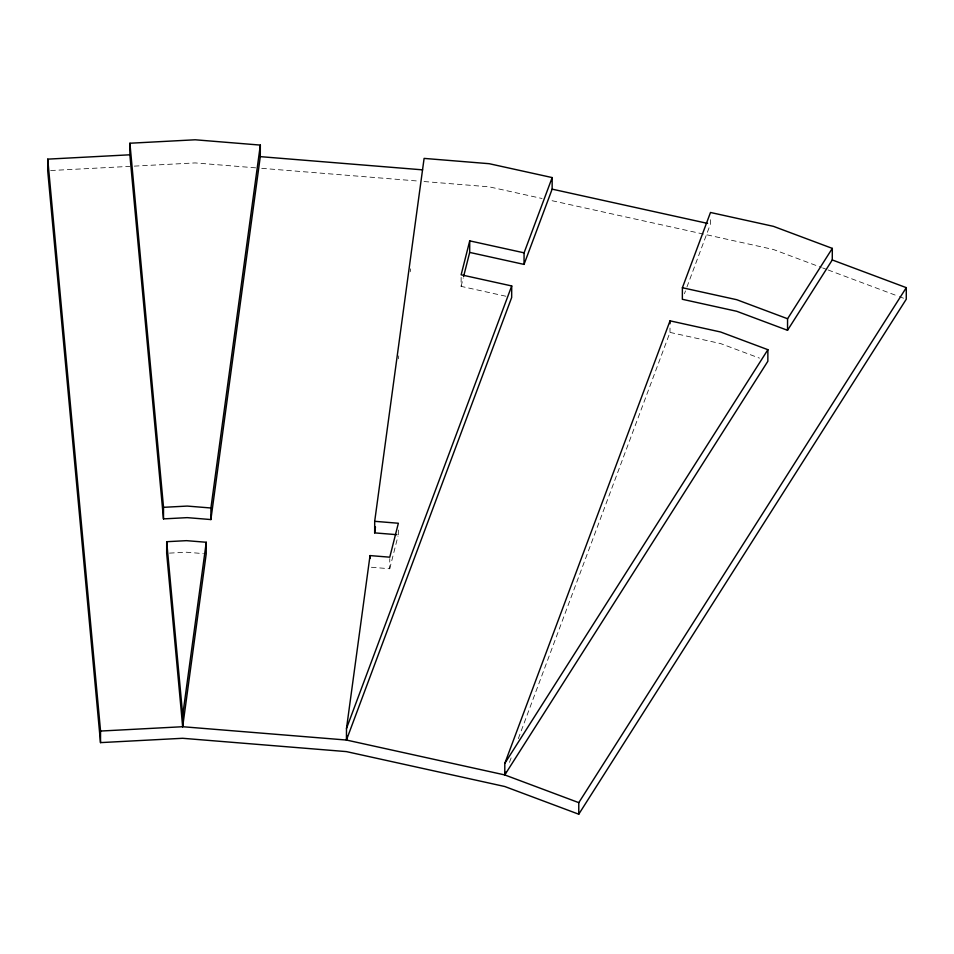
<?xml version="1.0" encoding="UTF-8"?>
<svg xmlns="http://www.w3.org/2000/svg" width="954" height="954" viewBox="0 0 954 954"><rect width="100%" height="100%" fill="white"/><g stroke="black" fill="none" stroke-linecap="round" stroke-linejoin="round"><path stroke-width="0.72" stroke-dasharray="4.77 3.58" d="M371.404 567.26L389.733 568.751L389.769 558.639M398.319 534.812L398.343 529.029M505.894 296.241L461.104 286.367L461.14 276.255M518.32 738.646L669.994 332.409L670.006 328.081M710.468 219.706L710.456 224.035L685.998 289.539M398.355 358.799L398.76 355.854M410.208 271.759L410.602 268.813M389.733 568.751L397.961 536.22M461.104 286.367L463.25 277.876M509.46 762.377L512.059 755.389M684.435 293.725L685.473 290.934M50.634 170.539L129.827 166.366M134.275 166.127L195.129 162.919L255.815 167.856M169.49 553.117L186.471 552.223L203.393 553.606M261.718 168.333L419.641 181.177M424.029 181.534L489.14 186.829L542.075 198.504M552.092 200.71L773.36 249.483L821.275 267.418M669.994 332.409L720.556 343.559L759.503 358.132M822.646 267.931L826.76 269.469M828.12 269.982L898.036 296.145M899.407 296.658L903.521 298.197"/><path stroke-width="1.43" d="M129.863 154.798L163.492 518.893L187.222 517.64L210.882 519.56L260.287 156.647L260.335 145.091L195.212 139.785L129.911 143.231L129.863 154.798L47.736 159.139L47.7 170.694L100.516 742.617L182.631 738.289L346.409 751.609L504.726 786.501L578.756 814.215L906.264 299.222L906.3 287.655L832.27 259.953L832.317 248.386L773.444 226.348L710.491 212.48L682.396 287.738L682.348 299.294L736.703 311.278L787.527 330.299L832.27 259.953M100.516 742.617L100.552 731.05L47.736 159.139M163.492 518.893L163.528 507.325L129.911 143.231M100.552 731.05L182.679 726.721L206.219 553.833L206.255 542.266L186.507 540.656L166.7 541.705L166.664 553.272L182.679 726.721L346.445 740.042L504.773 774.934L578.792 802.648L578.756 814.215M182.679 726.721L182.715 715.154L166.7 541.705M210.882 519.56L210.917 507.993L260.335 145.091M469.726 240.861L461.14 274.8L511.714 285.95L511.666 297.517L346.445 740.042L346.493 728.474L370.033 555.586L389.781 557.184L398.355 523.245L374.695 521.313L424.101 158.4L489.223 163.706L552.175 177.575L552.139 189.142L524.032 264.401L469.69 252.416L469.726 240.861L524.08 252.834L524.032 264.401M370.021 558.472L370.033 555.586M396.84 534.681L374.66 532.881L374.695 521.313M504.773 774.934L504.809 763.367L670.03 320.842L720.592 331.992L767.887 349.689L767.851 361.256L504.773 774.934L505.811 772.144M670.018 323.74L670.03 320.842M787.527 330.299L787.575 318.743L832.317 248.386M182.715 715.154L206.255 542.266M346.445 740.042L347.053 735.641M374.66 532.881L375.459 526.978M463.608 276.469L469.69 252.416M346.493 728.474L511.714 285.95M524.08 252.834L552.175 177.575M504.809 763.367L767.887 349.689M578.792 802.648L906.3 287.655M163.528 507.325L187.258 506.073L210.917 507.993M260.287 156.647L422.598 169.848M552.139 189.142L707.57 223.403M682.396 287.738L736.75 299.711L787.575 318.743"/></g></svg>
